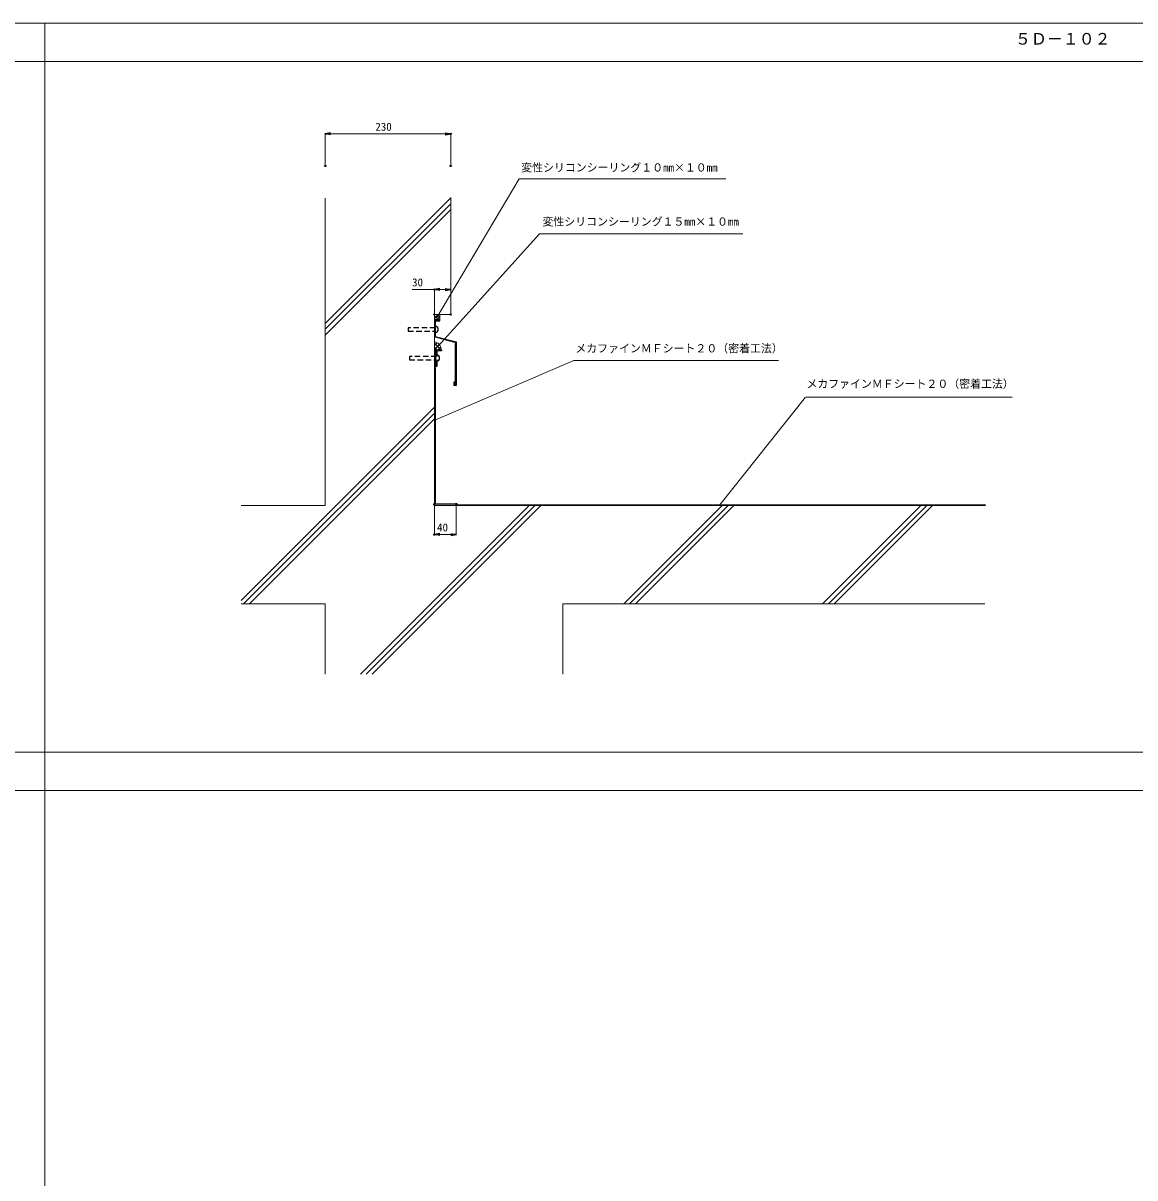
# Model space of a CAD drawing. Units: millimetres, scale not verified. Extents: x -3038 to 3038, y -2115 to 2115.
# Drawn here: x -1052 to 984, y 0 to 2115 of the extents above; entities that cross this region are included whole.
import ezdxf
from ezdxf.enums import TextEntityAlignment as Align

# ---------------------------------------------------------------- set-up
doc = ezdxf.new("R2010")
doc.units = ezdxf.units.MM
doc.header["$LTSCALE"] = 5
doc.header["$PDMODE"] = 32
doc.header["$PDSIZE"] = 2.5
doc.linetypes.add('DASHED2', pattern=[3, 2, -1])
for name, color, linetype in [('0-0_0', 7, 'Continuous'), ('0-1_DEFPOINTS', 7, 'Continuous'), ('0-8_金物', 7, 'Continuous'), ('0-A_枠___1', 7, 'Continuous'), ('0-B_文字___1', 7, 'Continuous'), ('0-C_寸法___1', 7, 'Continuous')]:
    doc.layers.add(name, color=color, linetype=linetype)
for name, color, linetype, lineweight in [('0-2_躯体', 2, 'Continuous', 18), ('0-3_防水層', 4, 'Continuous', 18), ('0-4_文字', 8, 'Continuous', 18), ('0-5_寸法', 7, 'Continuous', 18), ('0-7_枠', 7, 'Continuous', 18), ('0-9__U+FF8A_U+FF6F_U+FF81', 8, 'Continuous', 18)]:
    doc.layers.add(name, color=color, linetype=linetype, lineweight=lineweight)
doc.styles.add('ＭＳ ゴシック', font='')
doc.styles.get('ＭＳ ゴシック').set_extended_font_data('MS Gothic')

# ---------------------------------------------------------------- blocks, each defined once
blk = doc.blocks.new('U16')
at = {"layer": '0-A_枠___1', "style": 'ＭＳ ゴシック'}
blk.add_text('５Ｄ－１０２', height=21.38, dxfattribs=at).set_placement((3802.333, 4184.133), align=Align.BOTTOM_LEFT)
blk = doc.blocks.new('_OPEN')
at = {"layer": '0-0_0'}
blk.add_line((-1, 0.1667), (0, 0), dxfattribs=at)
blk.add_lwpolyline([(-1, -0.1667), (0, 0), (-1, 0)], dxfattribs=at)
blk = doc.blocks.new('U21')
at = {"layer": '0-5_寸法', "style": 'ＭＳ ゴシック'}
blk.add_text('230', height=14.66, dxfattribs=at).set_placement((2630.611, 4028.421), align=Align.BOTTOM_LEFT)
blk = doc.blocks.new('D9')
at = {"layer": '0-1_DEFPOINTS'}
for p in [(2768.626, 4027.066), (2538.695, 3968.415), (2768.626, 3968.415)]:
    blk.add_point(p, dxfattribs=at)
at = {"layer": '0-5_寸法'}
for p, q in [((2538.695, 3970.415), (2538.695, 4028.316)), ((2548.695, 4027.066), (2758.626, 4027.066)), ((2768.626, 3970.415), (2768.626, 4028.316))]:
    blk.add_line(p, q, dxfattribs=at)
at = {"layer": '0-0_0'}
blk.add_blockref('U21', (0, 0), dxfattribs=at)
at = {"layer": '0-5_寸法', "xscale": 10, "yscale": 10, "rotation": 180}
blk.add_blockref('_OPEN', (2538.695, 4027.066), dxfattribs=at)
at = {"layer": '0-5_寸法', "xscale": 10, "yscale": 10}
blk.add_blockref('_OPEN', (2768.626, 4027.066), dxfattribs=at)
blk = doc.blocks.new('U20')
at = {"layer": '0-5_寸法', "style": 'ＭＳ ゴシック'}
blk.add_text('30', height=14.66, dxfattribs=at).set_placement((2697.885, 3743.431), align=Align.BOTTOM_LEFT)
blk = doc.blocks.new('D10')
at = {"layer": '0-1_DEFPOINTS'}
for p in [(2738.626, 3742.076), (2738.626, 3696.282), (2768.626, 3696.282)]:
    blk.add_point(p, dxfattribs=at)
at = {"layer": '0-5_寸法'}
for p, q in [((2738.626, 3742.076), (2698.059, 3742.076)), ((2738.626, 3698.282), (2738.626, 3743.326)), ((2758.626, 3742.076), (2748.626, 3742.076)), ((2768.626, 3698.282), (2768.626, 3743.326))]:
    blk.add_line(p, q, dxfattribs=at)
at = {"layer": '0-0_0'}
blk.add_blockref('U20', (0, 0), dxfattribs=at)
at = {"layer": '0-5_寸法', "xscale": 10, "yscale": 10, "rotation": 180}
blk.add_blockref('_OPEN', (2738.626, 3742.076), dxfattribs=at)
at = {"layer": '0-5_寸法', "xscale": 10, "yscale": 10}
blk.add_blockref('_OPEN', (2768.626, 3742.076), dxfattribs=at)
blk = doc.blocks.new('U19')
at = {"layer": '0-5_寸法', "style": 'ＭＳ ゴシック'}
blk.add_text('40', height=14.66, dxfattribs=at).set_placement((2743.668, 3294.659), align=Align.BOTTOM_LEFT)
blk = doc.blocks.new('D11')
at = {"layer": '0-1_DEFPOINTS'}
for p in [(2738.748, 3348.629), (2778.682, 3348.322), (2738.748, 3293.318)]:
    blk.add_point(p, dxfattribs=at)
at = {"layer": '0-5_寸法'}
for p, q in [((2738.748, 3346.629), (2738.748, 3292.068)), ((2778.682, 3346.322), (2778.682, 3292.068)), ((2768.682, 3293.318), (2748.748, 3293.318))]:
    blk.add_line(p, q, dxfattribs=at)
at = {"layer": '0-0_0'}
blk.add_blockref('U19', (0, 0), dxfattribs=at)
at = {"layer": '0-5_寸法', "xscale": 10, "yscale": 10, "rotation": 180}
blk.add_blockref('_OPEN', (2738.748, 3293.318), dxfattribs=at)
at = {"layer": '0-5_寸法', "xscale": 10, "yscale": 10}
blk.add_blockref('_OPEN', (2778.682, 3293.318), dxfattribs=at)

msp = doc.modelspace()

# ---------------------------------------------------------------- linework, layer by layer
at = {"layer": '0-2_躯体'}
for p, q in [((-498.805, 1231.342), (-498.805, 1794.538)), ((-268.874, 1795.305), (-268.874, 1581.282)), ((-298.874, 1581.282), (-298.752, 1231.342)), ((-268.874, 1581.282), (-298.874, 1581.282)), ((-298.874, 1348.221), (-298.874, 1398.221)), ((-498.805, 1231.342), (-652.515, 1231.342)), ((710.588, 1231.342), (-298.752, 1231.342)), ((-498.805, 1051.342), (-652.515, 1051.342)), ((-498.805, 922.515), (-498.805, 1051.342)), ((-63.3, 1051.342), (-63.3, 922.515)), ((-63.3, 1051.342), (709.687, 1051.342))]:
    msp.add_line(p, q, dxfattribs=at)
at = {"layer": '0-3_防水層'}
for p, q in [((-298.013, 1516.239), (-298.013, 1504.48)), ((-298.013, 1504.48), (-298.013, 1486.239)), ((-296.013, 1516.239), (-296.013, 1504.48)), ((-296.013, 1504.48), (-296.013, 1486.239)), ((-298.071, 1486.239), (-298.874, 1482.928)), ((-296.013, 1486.239), (-297.013, 1482.116)), ((-297.013, 1482.116), (-297.013, 1460.866)), ((-296.805, 1460.866), (-296.805, 1235.619)), ((710.466, 1233.342), (-298.616, 1233.629)), ((-258.752, 1235.412), (-296.805, 1235.619)), ((-258.752, 1235.412), (-258.752, 1233.412)), ((-257.735, 1235.084), (-258.752, 1234.068)), ((-258.752, 1234.302), (-257.857, 1233.407)), ((-258.326, 1235.291), (-256.714, 1233.678)), ((-257, 1234.405), (-257.997, 1233.408))]:
    msp.add_line(p, q, dxfattribs=at)
msp.add_arc((-258.682, 1233.322), 2, 2.24927, 91.99103, dxfattribs=at)
at = {"layer": '0-4_文字'}
for p, q in [((-294.467, 1575.899), (-143.256, 1830.063)), ((-143.256, 1830.063), (234.933, 1830.063)), ((-292.086, 1523.486), (-106.15, 1728.907)), ((-106.15, 1728.907), (266.387, 1728.907)), ((-297.969, 1387.579), (-43.111, 1497.195)), ((-43.111, 1497.195), (331.641, 1497.195)), ((223.854, 1232.435), (381.296, 1429.719)), ((382.003, 1429.719), (759.821, 1429.719))]:
    msp.add_line(p, q, dxfattribs=at)
at = {"layer": '0-7_枠'}
for p, q in [((-1012.5, -1903.958), (-1012.5, 2115)), ((3037.5, 2044.653), (-3037.5, 2044.653)), ((3037.5, 780), (-3037.5, 780)), ((3037.5, 709.653), (-3037.5, 709.653))]:
    msp.add_line(p, q, dxfattribs=at)
msp.add_lwpolyline([(-3037.5, -2115), (3037.5, -2115), (3037.5, 2115), (-3037.5, 2115)], close=True, dxfattribs=at)
at = {"layer": '0-8_金物'}
for p, q in [((-288.874, 1571.282), (-298.874, 1571.282)), ((-297.374, 1569.382), (-297.374, 1541.592)), ((-296.974, 1569.782), (-289.274, 1569.782)), ((-288.874, 1570.182), (-288.874, 1571.282)), ((-260.673, 1530.2), (-298.874, 1540.122)), ((-297.074, 1541.205), (-259.173, 1531.36)), ((-260.374, 1529.813), (-260.374, 1527.794)), ((-260.374, 1453.182), (-260.374, 1527.794)), ((-258.874, 1530.973), (-258.874, 1451.682)), ((-286.013, 1516.239), (-298.851, 1516.239)), ((-286.013, 1514.739), (-294.513, 1514.739)), ((-294.513, 1514.739), (-294.513, 1504.48)), ((-286.013, 1516.239), (-286.013, 1514.739)), ((-298.013, 1486.239), (-298.874, 1486.239)), ((-294.513, 1486.239), (-296.013, 1486.239)), ((-294.513, 1498.48), (-294.513, 1486.239)), ((-262.874, 1457.382), (-262.874, 1451.682)), ((-262.474, 1457.782), (-261.774, 1457.782)), ((-259.274, 1451.282), (-262.474, 1451.282)), ((-261.374, 1457.382), (-261.374, 1453.182)), ((-260.774, 1452.782), (-260.974, 1452.782))]:
    msp.add_line(p, q, dxfattribs=at)
at = {"layer": '0-8_金物', "linetype": 'DASHED2'}
for p, q in [((-347.084, 1551.048), (-297.084, 1551.048)), ((-344.616, 1498.48), (-294.616, 1498.48))]:
    msp.add_line(p, q, dxfattribs=at)
for points in [[(-297.084, 1557.048), (-347.084, 1557.048), (-347.084, 1551.048)], [(-294.616, 1504.48), (-344.616, 1504.48), (-344.616, 1498.48)]]:
    msp.add_lwpolyline(points, dxfattribs=at)
at = {"layer": '0-8_金物'}
for centre, radius, start, end in [((-296.974, 1569.382), 0.4, 90, 180), ((-289.274, 1570.182), 0.4, 270, 0), ((-297.657, 1554.048), 6, 276.47407, 83.52592), ((-297.657, 1554.048), 6, 276.47407, 83.52592), ((-296.974, 1541.592), 0.4, 180, 255.43972), ((-260.774, 1529.813), 0.4, 0, 75.43972), ((-259.274, 1530.973), 0.4, 0, 75.43972), ((-295.189, 1501.48), 6, 276.47407, 83.52592), ((-295.189, 1501.48), 6, 276.47407, 83.52592), ((-262.474, 1457.382), 0.4, 90, 180), ((-262.474, 1451.682), 0.4, 180, 270), ((-261.774, 1457.382), 0.4, 0, 90), ((-260.974, 1453.182), 0.4, 180, 270), ((-260.774, 1453.182), 0.4, 270, 0), ((-259.274, 1451.682), 0.4, 270, 0)]:
    msp.add_arc(centre, radius, start, end, dxfattribs=at)
at = {"layer": '0-9__U+FF8A_U+FF6F_U+FF81'}
for p, q in [((-269.163, 1794.538), (-498.805, 1564.896)), ((-268.874, 1784.22), (-498.805, 1554.289)), ((-268.874, 1773.614), (-498.805, 1543.682)), ((-291.564, 1581.282), (-298.874, 1573.972)), ((-298.874, 1578.831), (-291.326, 1571.282)), ((-298.874, 1571.76), (-298.397, 1571.282)), ((-288.874, 1576.901), (-294.493, 1571.282)), ((-294.254, 1581.282), (-288.874, 1575.902)), ((-288.874, 1571.282), (-288.874, 1581.282)), ((-298.855, 1528.534), (-286.56, 1516.239)), ((-293.683, 1529.393), (-298.854, 1524.221)), ((-289.789, 1526.215), (-298.851, 1517.153)), ((-298.853, 1521.461), (-293.631, 1516.239)), ((-287.118, 1521.815), (-292.694, 1516.239)), ((-298.752, 1411.396), (-652.515, 1057.633)), ((-298.752, 1400.789), (-648.198, 1051.342)), ((-298.752, 1390.183), (-637.592, 1051.342)), ((-125.252, 1231.342), (-434.079, 922.515)), ((-114.645, 1231.342), (-423.472, 922.515)), ((-104.039, 1231.342), (-412.866, 922.515)), ((228.465, 1231.506), (48.302, 1051.342)), ((239.072, 1231.506), (58.908, 1051.342)), ((249.515, 1231.342), (69.515, 1051.342)), ((592.462, 1231.342), (412.462, 1051.342)), ((603.068, 1231.342), (423.068, 1051.342)), ((613.675, 1231.342), (433.675, 1051.342))]:
    msp.add_line(p, q, dxfattribs=at)
msp.add_arc((-301.086, 1516.347), 15, 359.58881, 81.45267, dxfattribs=at)

# ---------------------------------------------------------------- block references
at = {"layer": '0-0_0'}
msp.add_blockref('U16', (-3037.5, -2115), dxfattribs=at)
at = {"layer": '0-C_寸法___1'}
for name in ['D9', 'D10', 'D11']:
    msp.add_blockref(name, (-3037.5, -2115), dxfattribs=at)

# ---------------------------------------------------------------- texts
at = {"layer": '0-B_文字___1', "style": 'ＭＳ ゴシック'}
for s, p in [('変性シリコンシーリング１０mm×１０mm', (-139.773, 1838.687)), ('変性シリコンシーリング１５mm×１０mm', (-100.782, 1739.591)), ('メカファインＭＦシート２０（密着工法）', (-40.613, 1507.492)), ('メカファインＭＦシート２０（密着工法）', (382.634, 1442.499))]:
    msp.add_text(s, height=14.66, dxfattribs=at).set_placement(p, align=Align.BOTTOM_LEFT)

doc.saveas('drawing.dxf')
